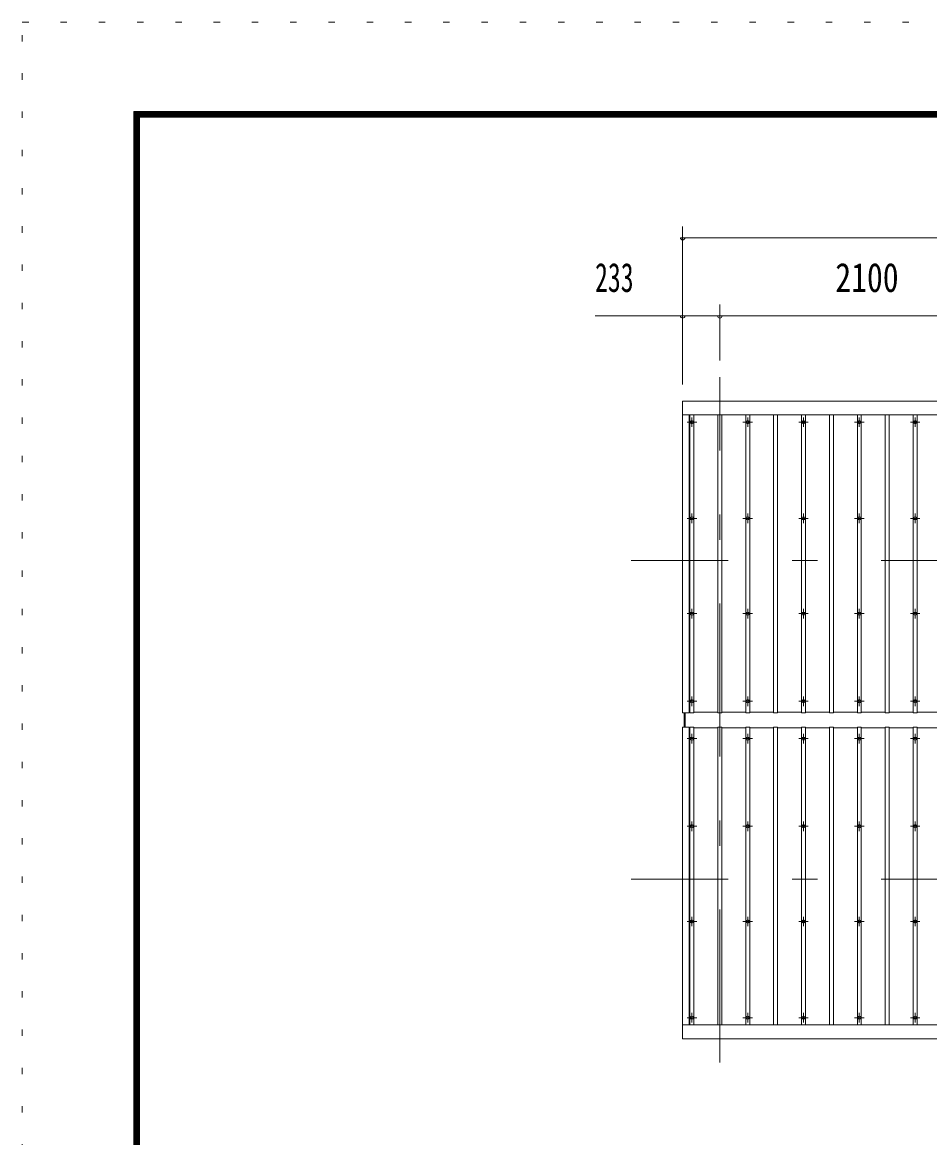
# Model space of a CAD drawing. Units: millimetres, scale not verified. Extents: x -32624 to 32629, y -14700 to 14700.
# Drawn here: x -8951 to -3261, y 7702 to 14700 of the extents above; entities that cross this region are included whole.
import ezdxf
from ezdxf.enums import TextEntityAlignment as Align

# ---------------------------------------------------------------- set-up
doc = ezdxf.new("R2010")
doc.units = ezdxf.units.MM
doc.header["$LTSCALE"] = 80
doc.linetypes.add('USER3', pattern=[24, 12, -5, 2, -5])
doc.linetypes.add('USER4', pattern=[3, 0.5, -2.5])
for name, color, linetype, lineweight in [('0-2_1-0BOLD', 7, 'Continuous', 18), ('0-3_1-2CENTER', 3, 'USER3', 18), ('0-4_1-4THIN', 4, 'Continuous', 18), ('0-5_1-5DIM', 3, 'Continuous', 18), ('0-C_F-F', 5, 'Continuous', 18), ('0-D_F-E_J_ADD', 5, 'USER4', 18)]:
    doc.layers.add(name, color=color, linetype=linetype, lineweight=lineweight)
doc.styles.add('ＭＳ ゴシック', font='')
doc.styles.get('ＭＳ ゴシック').set_extended_font_data('MS Gothic')

msp = doc.modelspace()

# ---------------------------------------------------------------- linework, layer by layer
at = {"layer": '0-2_1-0BOLD'}
for p, q in [((-4809.94, 12236.5), (3006.05, 12236.5)), ((-4799.94, 10367.84), (-4799.94, 10278.13)), ((-4793.94, 10278.13), (-4793.94, 10367.84)), ((3006.05, 8409.47), (-4809.94, 8409.47))]:
    msp.add_line(p, q, dxfattribs=at)
for points in [[(-4809.94, 12322.99), (-4809.94, 10367.84), (-4769.94, 10367.84), (-4769.94, 12236.5)], [(2966.05, 12236.5), (2966.05, 10367.84), (3006.05, 10367.84), (3006.05, 12322.99), (-4809.94, 12322.99)], [(-4769.94, 8409.47), (-4769.94, 10278.13), (-4809.94, 10278.13), (-4809.94, 8322.99), (3006.05, 8322.99)]]:
    msp.add_lwpolyline(points, dxfattribs=at)
for centre in [(-4751.94, 12191.56), (-4401.94, 12191.56), (-4051.94, 12191.56), (-3701.94, 12191.56), (-3351.94, 12191.56), (-4751.94, 11587.85), (-4401.94, 11587.85), (-4051.94, 11587.85), (-3701.94, 11587.85), (-3351.94, 11587.85), (-4751.94, 10990.07), (-4401.94, 10990.07), (-4051.94, 10990.07), (-3701.94, 10990.07), (-3351.94, 10990.07), (-4751.94, 10440.38), (-4401.94, 10440.38), (-4051.94, 10440.38), (-3701.94, 10440.38), (-3351.94, 10440.38), (-4751.94, 10205.6), (-4401.94, 10205.6), (-4051.94, 10205.6), (-3701.94, 10205.6), (-3351.94, 10205.6), (-4751.94, 9655.91), (-4401.94, 9655.91), (-4051.94, 9655.91), (-3701.94, 9655.91), (-3351.94, 9655.91), (-4751.94, 9058.12), (-4401.94, 9058.12), (-4051.94, 9058.12), (-3701.94, 9058.12), (-3351.94, 9058.12), (-4751.94, 8454.42), (-4401.94, 8454.42), (-4051.94, 8454.42), (-3701.94, 8454.42), (-3351.94, 8454.42)]:
    msp.add_circle(centre, 10, dxfattribs=at)
at = {"layer": '0-3_1-2CENTER'}
for p, q in [((-4576.94, 8172.99), (-4576.94, 12472.99)), ((-4721.95, 12191.56), (-4781.94, 12191.56)), ((-4751.94, 12221.57), (-4751.94, 12161.56)), ((-4431.94, 12191.56), (-4371.94, 12191.56)), ((-4401.94, 12221.57), (-4401.94, 12161.56)), ((-4021.95, 12191.56), (-4081.94, 12191.56)), ((-4051.94, 12221.57), (-4051.94, 12161.56)), ((-3671.95, 12191.56), (-3731.94, 12191.56)), ((-3701.94, 12221.57), (-3701.94, 12161.56)), ((-3381.94, 12191.56), (-3321.95, 12191.56)), ((-3351.94, 12221.57), (-3351.94, 12161.56)), ((-4721.94, 11587.85), (-4781.94, 11587.85)), ((-4751.94, 11557.86), (-4751.94, 11617.86)), ((-4431.94, 11587.85), (-4371.94, 11587.85)), ((-4401.94, 11617.86), (-4401.94, 11557.86)), ((-4081.94, 11587.85), (-4021.94, 11587.85)), ((-4051.94, 11557.86), (-4051.94, 11617.86)), ((-3731.94, 11587.85), (-3671.94, 11587.85)), ((-3701.94, 11617.86), (-3701.94, 11557.86)), ((-3381.94, 11587.85), (-3321.94, 11587.85)), ((-3351.94, 11557.86), (-3351.94, 11617.86)), ((3156.05, 11322.99), (-5131.94, 11322.99)), ((-4781.94, 10990.07), (-4721.94, 10990.07)), ((-4751.94, 11020.07), (-4751.94, 10960.07)), ((-4371.94, 10990.07), (-4431.94, 10990.07)), ((-4401.94, 10960.07), (-4401.94, 11020.07)), ((-4021.94, 10990.07), (-4081.94, 10990.07)), ((-4051.94, 11020.07), (-4051.94, 10960.07)), ((-3671.94, 10990.07), (-3731.94, 10990.07)), ((-3701.94, 10960.07), (-3701.94, 11020.07)), ((-3321.94, 10990.07), (-3381.94, 10990.07)), ((-3351.94, 11020.07), (-3351.94, 10960.07)), ((-4781.94, 10440.38), (-4721.94, 10440.38)), ((-4751.94, 10410.38), (-4751.94, 10470.38)), ((-4431.94, 10440.38), (-4371.94, 10440.38)), ((-4401.94, 10410.38), (-4401.94, 10470.38)), ((-4081.94, 10440.38), (-4021.94, 10440.38)), ((-4051.94, 10410.38), (-4051.94, 10470.38)), ((-3731.94, 10440.38), (-3671.94, 10440.38)), ((-3701.94, 10410.38), (-3701.94, 10470.38)), ((-3381.94, 10440.38), (-3321.94, 10440.38)), ((-3351.94, 10410.38), (-3351.94, 10470.38)), ((-4751.94, 10175.59), (-4751.94, 10235.6)), ((-4401.94, 10235.6), (-4401.94, 10175.59)), ((-4051.94, 10235.6), (-4051.94, 10175.59)), ((-3701.94, 10235.6), (-3701.94, 10175.59)), ((-3351.94, 10235.6), (-3351.94, 10175.59)), ((-4721.94, 10205.6), (-4781.94, 10205.6)), ((-4431.94, 10205.6), (-4371.94, 10205.6)), ((-4081.94, 10205.6), (-4021.94, 10205.6)), ((-3731.94, 10205.6), (-3671.94, 10205.6)), ((-3321.94, 10205.6), (-3381.94, 10205.6)), ((-4751.94, 9625.9), (-4751.94, 9685.91)), ((-4401.94, 9685.91), (-4401.94, 9625.9)), ((-4051.94, 9625.9), (-4051.94, 9685.91)), ((-3701.94, 9685.91), (-3701.94, 9625.9)), ((-3351.94, 9625.9), (-3351.94, 9685.91)), ((-4781.94, 9655.91), (-4721.94, 9655.91)), ((-4431.94, 9655.91), (-4371.94, 9655.91)), ((-4081.94, 9655.91), (-4021.94, 9655.91)), ((-3731.94, 9655.91), (-3671.94, 9655.91)), ((-3321.94, 9655.91), (-3381.94, 9655.91)), ((3156.05, 9322.99), (-5131.94, 9322.99)), ((-4781.94, 9058.12), (-4721.94, 9058.12)), ((-4751.94, 9028.12), (-4751.94, 9088.12)), ((-4371.94, 9058.12), (-4431.94, 9058.12)), ((-4401.94, 9088.12), (-4401.94, 9028.12)), ((-4081.94, 9058.12), (-4021.94, 9058.12)), ((-4051.94, 9028.12), (-4051.94, 9088.12)), ((-3671.94, 9058.12), (-3731.94, 9058.12)), ((-3701.94, 9088.12), (-3701.94, 9028.12)), ((-3321.94, 9058.12), (-3381.94, 9058.12)), ((-3351.94, 9028.12), (-3351.94, 9088.12)), ((-4751.94, 8424.41), (-4751.94, 8484.41)), ((-4401.94, 8424.41), (-4401.94, 8484.41)), ((-4051.94, 8424.41), (-4051.94, 8484.41)), ((-3701.94, 8424.41), (-3701.94, 8484.41)), ((-3351.94, 8424.41), (-3351.94, 8484.41)), ((-4781.94, 8454.42), (-4721.95, 8454.42)), ((-4431.94, 8454.42), (-4371.94, 8454.42)), ((-4021.95, 8454.42), (-4081.94, 8454.42)), ((-3671.95, 8454.42), (-3731.94, 8454.42)), ((-3381.94, 8454.42), (-3321.95, 8454.42))]:
    msp.add_line(p, q, dxfattribs=at)
at = {"layer": '0-4_1-4THIN'}
for p, q in [((-4764.44, 10372.09), (-4769.94, 10372.09)), ((-4589.44, 10372.09), (-4739.44, 10372.09)), ((-4414.44, 10372.09), (-4564.44, 10372.09)), ((-4239.44, 10372.09), (-4389.44, 10372.09)), ((-4064.44, 10372.09), (-4214.44, 10372.09)), ((-3889.44, 10372.09), (-4039.44, 10372.09)), ((-3714.44, 10372.09), (-3864.44, 10372.09)), ((-3539.44, 10372.09), (-3689.44, 10372.09)), ((-3364.44, 10372.09), (-3514.44, 10372.09)), ((-3189.44, 10372.09), (-3339.44, 10372.09)), ((-4764.44, 10273.89), (-4769.94, 10273.89)), ((-4739.44, 10273.89), (-4589.44, 10273.89)), ((-4564.44, 10273.89), (-4414.44, 10273.89)), ((-4389.44, 10273.89), (-4239.44, 10273.89)), ((-4214.44, 10273.89), (-4064.44, 10273.89)), ((-4039.44, 10273.89), (-3889.44, 10273.89)), ((-3864.44, 10273.89), (-3714.44, 10273.89)), ((-3689.44, 10273.89), (-3539.44, 10273.89)), ((-3514.44, 10273.89), (-3364.44, 10273.89)), ((-3339.44, 10273.89), (-3189.44, 10273.89))]:
    msp.add_line(p, q, dxfattribs=at)
for points in [[(-4764.44, 12236.5), (-4764.44, 10367.84), (-4739.44, 10367.84), (-4739.44, 12236.5)], [(-4589.44, 12236.5), (-4589.44, 10367.84), (-4564.44, 10367.84), (-4564.44, 12236.5)], [(-4414.44, 12236.5), (-4414.44, 10367.84), (-4389.44, 10367.84), (-4389.44, 12236.5)], [(-4239.44, 12236.5), (-4239.44, 10367.84), (-4214.44, 10367.84), (-4214.44, 12236.5)], [(-4064.44, 12236.5), (-4064.44, 10367.84), (-4039.44, 10367.84), (-4039.44, 12236.5)], [(-3889.44, 12236.5), (-3889.44, 10367.84), (-3864.44, 10367.84), (-3864.44, 12236.5)], [(-3714.44, 12236.5), (-3714.44, 10367.84), (-3689.44, 10367.84), (-3689.44, 12236.5)], [(-3539.44, 12236.5), (-3539.44, 10367.84), (-3514.44, 10367.84), (-3514.44, 12236.5)], [(-3364.44, 12236.5), (-3364.44, 10367.84), (-3339.44, 10367.84), (-3339.44, 12236.5)], [(-4739.44, 8409.47), (-4739.44, 10278.13), (-4764.44, 10278.13), (-4764.44, 8409.47)], [(-4564.44, 8409.47), (-4564.44, 10278.13), (-4589.44, 10278.13), (-4589.44, 8409.47)], [(-4389.44, 8409.47), (-4389.44, 10278.13), (-4414.44, 10278.13), (-4414.44, 8409.47)], [(-4214.44, 8409.47), (-4214.44, 10278.13), (-4239.44, 10278.13), (-4239.44, 8409.47)], [(-4039.44, 8409.47), (-4039.44, 10278.13), (-4064.44, 10278.13), (-4064.44, 8409.47)], [(-3864.44, 8409.47), (-3864.44, 10278.13), (-3889.44, 10278.13), (-3889.44, 8409.47)], [(-3689.44, 8409.47), (-3689.44, 10278.13), (-3714.44, 10278.13), (-3714.44, 8409.47)], [(-3514.44, 8409.47), (-3514.44, 10278.13), (-3539.44, 10278.13), (-3539.44, 8409.47)], [(-3339.44, 8409.47), (-3339.44, 10278.13), (-3364.44, 10278.13), (-3364.44, 8409.47)]]:
    msp.add_lwpolyline(points, dxfattribs=at)
at = {"layer": '0-5_1-5DIM'}
for p, q in [((-4809.94, 13418.79), (-4809.94, 12428.8)), ((-4795.94, 13348.79), (-4823.94, 13348.79)), ((-4809.94, 13348.79), (3006.06, 13348.79)), ((-4576.94, 12578.8), (-4576.94, 12928.8)), ((-5359.44, 12858.8), (3555.56, 12858.8)), ((-4795.94, 12858.8), (-4823.94, 12858.8)), ((-4562.94, 12858.8), (-4590.94, 12858.8))]:
    msp.add_line(p, q, dxfattribs=at)
for centre in [(-4809.94, 13348.79), (-4809.94, 12858.8), (-4576.94, 12858.8)]:
    msp.add_arc(centre, 14, 180, 0, dxfattribs=at)
at = {"layer": '0-C_F-F'}
for points in [[(-8251.4, 14140.45), (31928.6, 14140.45), (31928.6, -13999.55), (-8251.4, -13999.55)], [(-8247.9, 14136.95), (-8247.9, -13996.05), (31925.1, -13996.05), (31925.1, 14136.95)], [(-8244.4, 14133.44), (31921.6, 14133.44), (31921.6, -13992.55), (-8244.4, -13992.55)], [(-8240.9, 14129.95), (31918.1, 14129.95), (31918.1, -13989.05), (-8240.9, -13989.05)], [(-8237.4, 14126.44), (31914.6, 14126.44), (31914.6, -13985.55), (-8237.4, -13985.55)], [(-8233.9, 14122.95), (31911.1, 14122.95), (31911.1, -13982.05), (-8233.9, -13982.05)], [(-8230.4, 14119.45), (-8230.4, -13978.55), (31907.6, -13978.55), (31907.6, 14119.45)], [(-8226.9, 14115.95), (-8226.9, -13975.05), (31904.1, -13975.05), (31904.1, 14115.95)], [(-8223.4, 14112.45), (31900.6, 14112.45), (31900.6, -13971.55), (-8223.4, -13971.55)], [(-8219.9, 14108.95), (-8219.9, -13968.05), (31897.1, -13968.05), (31897.1, 14108.95)], [(-8216.4, 14105.45), (31893.6, 14105.45), (31893.6, -13964.55), (-8216.4, -13964.55)]]:
    msp.add_lwpolyline(points, close=True, dxfattribs=at)
at = {"layer": '0-D_F-E_J_ADD'}
msp.add_lwpolyline([(-8951.4, 14700.45), (32628.6, 14700.45), (32628.6, -14699.55), (-8951.4, -14699.55)], close=True, dxfattribs=at)

# ---------------------------------------------------------------- texts
at = {"layer": '0-5_1-5DIM', "color": 7, "style": 'ＭＳ ゴシック'}
for s, width, p in [('233', 0.65, (-5359.44, 12953.67)), ('2100', 0.8, (-3852.44, 12953.67))]:
    msp.add_text(s, height=182.3, dxfattribs=dict(at, width=width)).set_placement(p, align=Align.BOTTOM_LEFT)

doc.saveas('drawing.dxf')
